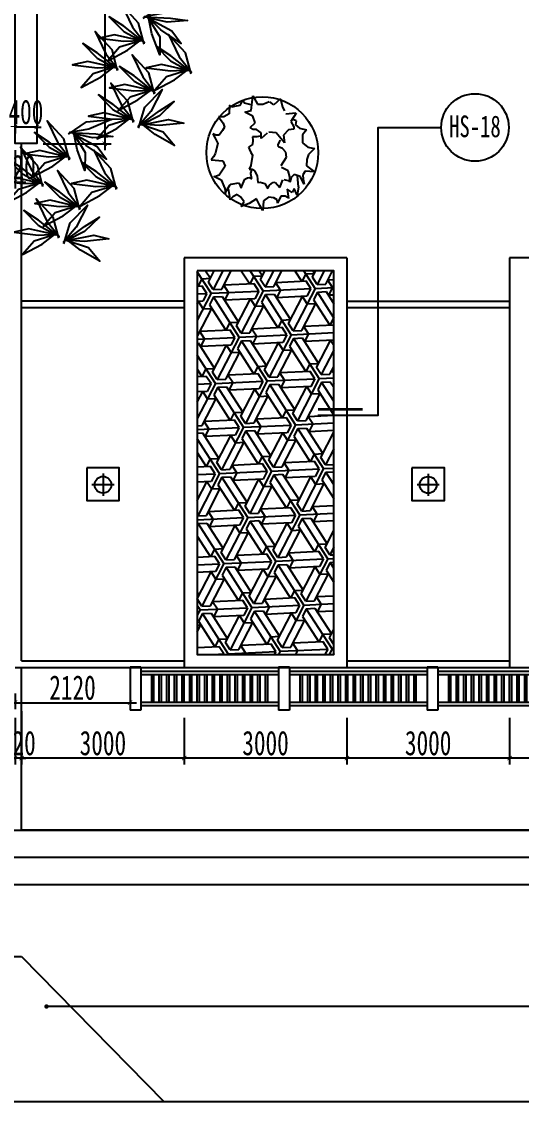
# Model space of a CAD drawing. Extents: x 225307 to 340959, y 27372 to 84205.
# Drawn here: x 254839 to 264059, y 30249 to 50151 of the extents above; entities that cross this region are included whole.
import ezdxf
from ezdxf.enums import TextEntityAlignment as Align

# ---------------------------------------------------------------- set-up
doc = ezdxf.new("R2010")
doc.units = 0
doc.header["$MEASUREMENT"] = 0
doc.linetypes.add('CONTINOUS', pattern=[0])
doc.linetypes.add('DASHED', pattern=[0.75, 0.5, -0.25])
doc.layers.get('0').update_dxf_attribs({"linetype": 'CONTINUOUS'})
doc.layers.get('DEFPOINTS').update_dxf_attribs({"linetype": 'DASHED'})
for name, color, linetype in [('3', 7, 'CONTINUOUS'), ('4', 4, 'CONTINUOUS'), ('A绿-1', 94, 'CONTINUOUS'), ('DIM1', 4, 'CONTINUOUS'), ('JU', 4, 'CONTINUOUS'), ('LAYER4', 4, 'CONTINUOUS'), ('PH', 8, 'CONTINUOUS'), ('TOILET', 133, 'CONTINUOUS'), ('TR', 3, 'CONTINUOUS'), ('TREE', 3, 'CONTINUOUS'), ('区块', 7, 'CONTINUOUS'), ('道路', 3, 'CONTINUOUS')]:
    doc.layers.add(name, color=color, linetype=linetype)
doc.styles.add('DIM_FONT', font='@SimSun.ttf', dxfattribs={"width": 0.8})
doc.styles.add('宋体', font='SimSun.ttf', dxfattribs={"width": 0.7})
doc.dimstyles.new('NORMAL', dxfattribs={"dimtxt": 300, "dimasz": 1, "dimexe": 250, "dimexo": 300, "dimgap": 150, "dimtad": 1, "dimdec": 0, "dimzin": 0, "dimtxsty": 'DIM_FONT', "dimblk": '_DIMX', "dimblk1": 'ARCHTICK', "dimblk2": 'ARCHTICK', "dimcen": 0.09, "dimdle": 20, "dimclrd": 4, "dimclre": 4, "dimclrt": 7, "dimazin": 3, "dimtfac": 1, "dimtdec": 0, "dimtix": 1, "dimtmove": 0, "dimatfit": 3, "dimtolj": 1, "dimtzin": 0})

# ---------------------------------------------------------------- blocks, each defined once
blk = doc.blocks.new('039')
at = {"layer": 'A绿-1', "color": 0}
for p, q in [((-395, 756), (-338, 882)), ((-338, 882), (-256, 786)), ((11, 847), (60, 968)), ((60, 968), (155, 831)), ((372, 746), (518, 880)), ((518, 880), (467, 705)), ((-729, 536), (-710, 740)), ((-704, 746), (-562, 610)), ((-609, 644), (-562, 715)), ((-555, 715), (-480, 685)), ((-480, 685), (-395, 756)), ((-385, 665), (-385, 665)), ((-256, 786), (-101, 756)), ((-101, 756), (11, 847)), ((155, 831), (245, 782)), ((245, 782), (372, 746)), ((467, 705), (533, 644)), ((-1044, 492), (-877, 498)), ((-1044, 492), (-951, 338)), ((-877, 498), (-792, 523)), ((-562, 610), (-442, 644)), ((-442, 644), (-397, 637)), ((-397, 637), (-404, 533)), ((-404, 533), (-319, 411)), ((-404, 533), (-404, 533)), ((552, 584), (495, 472)), ((495, 472), (542, 401)), ((749, 509), (531, 534)), ((533, 644), (618, 634)), ((722, 634), (552, 584)), ((618, 634), (722, 634)), ((749, 509), (909, 451)), ((909, 451), (764, 419)), ((-1020, 195), (-1039, 256)), ((-951, 338), (-1027, 270)), ((-395, 279), (-432, 134)), ((-300, 330), (-395, 279)), ((-319, 411), (-168, 401)), ((-168, 401), (-300, 330)), ((-215, 320), (-243, 330)), ((-149, 269), (-215, 320)), ((-111, 269), (-149, 269)), ((-63, 340), (-111, 269)), ((22, 391), (-63, 340)), ((126, 391), (22, 391)), ((268, 249), (126, 391)), ((401, 371), (306, 249)), ((523, 381), (401, 371)), ((628, 360), (523, 381)), ((542, 401), (628, 360)), ((552, 249), (599, 360)), ((690, 140), (554, 233)), ((839, 363), (752, 283)), ((752, 283), (944, 270)), ((764, 419), (839, 363)), ((927, 265), (884, 215)), ((-1209, -39), (-1029, 22)), ((-1029, 22), (-1010, 124)), ((-1010, 124), (-1020, 195)), ((-425, 97), (-338, -39)), ((571, 22), (571, 63)), ((608, -49), (571, 22)), ((572, 72), (690, 140)), ((884, 215), (869, 127)), ((869, 127), (993, 35)), ((927, 40), (873, -15)), ((993, 35), (927, 40)), ((-1086, -79), (-1209, -39)), ((-1039, -110), (-1096, -231)), ((-982, -110), (-1086, -79)), ((-925, -130), (-982, -110)), ((-916, -262), (-925, -130)), ((-812, -120), (-916, -262)), ((-670, -99), (-812, -120)), ((-812, -120), (-812, -120)), ((-594, -211), (-670, -99)), ((-670, -99), (-670, -99)), ((-547, -160), (-594, -211)), ((-537, -99), (-547, -160)), ((-452, -18), (-537, -99)), ((-338, -39), (-452, -18)), ((-386, -120), (-405, -201)), ((-405, -201), (-338, -211)), ((-386, -49), (-386, -120)), ((-338, -39), (-338, -39)), ((-338, -211), (-253, -231)), ((514, -221), (561, -140)), ((561, -140), (608, -120)), ((665, -99), (608, -49)), ((608, -120), (665, -99)), ((873, -15), (838, -119)), ((838, -119), (896, -231)), ((-1096, -231), (-1162, -262)), ((-1162, -262), (-1067, -333)), ((-1067, -333), (-1067, -444)), ((-253, -231), (-215, -323)), ((-215, -323), (-168, -312)), ((-168, -312), (-102, -292)), ((-102, -292), (-45, -272)), ((-45, -272), (154, -343)), ((154, -343), (220, -394)), ((220, -394), (230, -333)), ((230, -333), (268, -292)), ((305, -373), (239, -343)), ((268, -292), (362, -262)), ((315, -373), (305, -373)), ((419, -373), (315, -373)), ((362, -262), (381, -262)), ((381, -262), (514, -272)), ((381, -414), (419, -373)), ((381, -454), (381, -414)), ((514, -272), (514, -221)), ((970, -319), (826, -361)), ((826, -361), (892, -523)), ((896, -231), (1079, -277)), ((1079, -277), (970, -319)), ((-1067, -495), (-1115, -536)), ((-1115, -536), (-944, -576)), ((-1067, -444), (-1067, -495)), ((-944, -576), (-906, -688)), ((400, -515), (381, -454)), ((523, -596), (400, -515)), ((447, -647), (561, -617)), ((447, -799), (447, -647)), ((561, -617), (523, -596)), ((838, -615), (725, -665)), ((919, -690), (838, -615)), ((892, -523), (919, -690)), ((-906, -688), (-925, -789)), ((-925, -799), (-783, -728)), ((-925, -789), (-925, -799)), ((-783, -728), (-698, -718)), ((-698, -718), (-641, -769)), ((-641, -769), (-566, -850)), ((-566, -850), (-575, -911)), ((-45, -880), (69, -850)), ((69, -850), (220, -1002)), ((457, -830), (447, -799)), ((580, -941), (457, -830)), ((725, -665), (670, -724)), ((670, -724), (698, -819)), ((698, -819), (748, -882)), ((-575, -911), (-613, -972)), ((-613, -972), (-518, -941)), ((-518, -941), (-405, -911)), ((-405, -911), (-215, -1002)), ((-405, -911), (-405, -911)), ((-215, -1002), (-158, -1043)), ((-158, -1043), (-111, -1104)), ((-111, -1104), (-45, -880)), ((220, -1114), (324, -982)), ((220, -1002), (239, -1093)), ((324, -982), (504, -941)), ((504, -941), (608, -951)), ((558, -870), (526, -878)), ((690, -874), (558, -870)), ((608, -951), (580, -941)), ((748, -882), (690, -874)), ((239, -1093), (220, -1114))]:
    blk.add_line(p, q, dxfattribs=at)
at = {"layer": 'A绿-1', "color": 0, "width": 0.8, "flags": 9}
for tag, p in [('XSIZE', (-141, 276)), ('YSIZE', (286, 245)), ('XSIZE', (-357, 9)), ('YSIZE', (251, -352))]:
    blk.add_attdef(tag, p, '', height=0.396, dxfattribs=at)
blk = doc.blocks.new('A$C1B213599')
at = {"layer": 'A绿-1'}
blk.add_blockref('039', (1209, 1114), dxfattribs=at)
blk = doc.blocks.new('A$C7FDB0BB0')
at = {"layer": 'TOILET', "color": 4, "xscale": 0.4, "yscale": 0.4, "zscale": 0.4}
blk.add_blockref('A$C1B213599', (0, 0), dxfattribs=at)
blk = doc.blocks.new('A$C5DEB3F6D')
at = {"layer": 'JU', "color": 3}
blk.add_circle((859, 883), 859, dxfattribs=at)
at = {"layer": 'JU', "color": 3, "xscale": 1.92, "yscale": 1.92, "zscale": 1.92, "rotation": 309}
blk.add_blockref('A$C7FDB0BB0', (-321, 1066), dxfattribs=at)
blk = doc.blocks.new('A$C015F62C0')
at = {"layer": 'TREE', "color": 116}
for points in [[(768, 2361), (957, 2716), (1337, 2972), (1052, 2618), (769, 2393), (1208, 2599), (1510, 2709), (1190, 2506), (837, 2409), (1341, 2406), (1601, 2282), (1151, 2329), (826, 2422), (1196, 2204), (1351, 1912), (1041, 2184), (841, 2425)], [(1008, 1947), (734, 2242), (301, 2392), (668, 2123), (999, 1978), (522, 2064), (202, 2092), (563, 1979), (929, 1975), (443, 1843), (223, 1657), (646, 1818), (937, 1991), (635, 1685), (559, 1364), (790, 1706), (921, 1991)], [(2028, 1874), (1754, 2169), (1321, 2319), (1688, 2050), (2019, 1905), (1542, 1991), (1222, 2020), (1583, 1907), (1949, 1903), (1463, 1770), (1243, 1584), (1666, 1746), (1957, 1918), (1655, 1613), (1580, 1291), (1810, 1633), (1941, 1918)], [(807, 1283), (533, 1578), (100, 1728), (466, 1459), (798, 1314), (320, 1400), (0, 1429), (362, 1316), (728, 1312), (242, 1180), (22, 993), (445, 1155), (735, 1328), (433, 1022), (358, 700), (589, 1043), (720, 1327)], [(1608, 1229), (1334, 1524), (901, 1673), (1267, 1405), (1599, 1259), (1121, 1346), (801, 1374), (1163, 1261), (1529, 1257), (1043, 1125), (823, 939), (1246, 1100), (1536, 1273), (1235, 967), (1159, 646), (1390, 988), (1521, 1273)], [(1645, 535), (1563, 929), (1690, 1369), (1698, 914), (1625, 560), (1831, 999), (1992, 1277), (1875, 917), (1667, 615), (2056, 936), (2335, 1008), (1959, 756), (1650, 619), (2074, 689), (2380, 564), (1968, 574), (1660, 631)], [(1511, 583), (1236, 878), (803, 1028), (1170, 759), (1502, 614), (1024, 700), (704, 729), (1066, 616), (1432, 612), (945, 479), (726, 293), (1149, 455), (1439, 627), (1137, 322), (1062, 0), (1292, 342), (1423, 627)]]:
    blk.add_lwpolyline(points, dxfattribs=at)
blk = doc.blocks.new('_ARCHTICK')
at = {"color": 0, "linetype": 'BYBLOCK', "const_width": 0.15}
blk.add_lwpolyline([(-0.5, -0.5), (0.5, 0.5)], dxfattribs=at)
blk = doc.blocks.new('*D48')
at = {"color": 8, "linetype": 'BYBLOCK'}
for p, q in [((254719, 47781), (254719, 47073)), ((254839, 47781), (254839, 47073)), ((254719, 47193), (254639, 47193)), ((254719, 47193), (254839, 47193)), ((254839, 47193), (254919, 47193))]:
    blk.add_line(p, q, dxfattribs=at)
at = {"layer": 'DEFPOINTS', "color": 0, "linetype": 'BYBLOCK'}
for p in [(254719, 47901), (254839, 47901, -2487), (254839, 47193)]:
    blk.add_point(p, dxfattribs=at)
at = {"color": 8, "linetype": 'BYBLOCK', "xscale": 80, "yscale": 80, "zscale": 80}
blk.add_blockref('_ARCHTICK', (254719, 47193), dxfattribs=at)
at = {"color": 8, "linetype": 'BYBLOCK', "xscale": 80, "yscale": 80, "zscale": 80, "rotation": 180}
blk.add_blockref('_ARCHTICK', (254839, 47193), dxfattribs=at)
at = {"color": 4, "linetype": 'BYBLOCK', "insert": (254779, 47468), "char_height": 450, "attachment_point": 5, "style": '宋体'}
blk.add_mtext('\\A1;120', dxfattribs=at)
blk = doc.blocks.new('_DIMX')
blk.add_line((-150, 0), (150, 0))
at = {"const_width": 50}
blk.add_lwpolyline([(-70, -70), (70, 70)], dxfattribs=at)
blk = doc.blocks.new('*D63')
at = {"color": 8, "linetype": 'BYBLOCK'}
for p, q in [((254719, 37769), (254719, 37478)), ((256840, 37769), (256840, 37478)), ((254599, 37598), (256960, 37598))]:
    blk.add_line(p, q, dxfattribs=at)
at = {"layer": 'DEFPOINTS', "color": 0, "linetype": 'BYBLOCK'}
for p in [(254719, 37889, 8881), (256840, 37889, 8846), (256840, 37598)]:
    blk.add_point(p, dxfattribs=at)
at = {"color": 8, "linetype": 'BYBLOCK', "xscale": 80, "yscale": 80, "zscale": 80, "rotation": 180}
blk.add_blockref('_ARCHTICK', (254719, 37598), dxfattribs=at)
at = {"color": 8, "linetype": 'BYBLOCK', "xscale": 80, "yscale": 80, "zscale": 80}
blk.add_blockref('_ARCHTICK', (256840, 37598), dxfattribs=at)
at = {"color": 4, "linetype": 'BYBLOCK', "insert": (255779, 37873), "char_height": 450, "attachment_point": 5, "style": '宋体'}
blk.add_mtext('\\A1;2120', dxfattribs=at)
blk = doc.blocks.new('A$C434820D8')
at = {"layer": 'PH', "color": 2, "linetype": 'CONTINOUS', "const_width": 10}
blk.add_lwpolyline([(5, 10, 1), (15, 10, 1)], format="xyb", close=True, dxfattribs=at)
blk = doc.blocks.new('*D79')
at = {"color": 8, "linetype": 'BYBLOCK'}
for p, q in [((260839, 37316), (260839, 36456)), ((263839, 37316), (263839, 36456)), ((263959, 36576), (260719, 36576))]:
    blk.add_line(p, q, dxfattribs=at)
at = {"layer": 'DEFPOINTS', "color": 0, "linetype": 'BYBLOCK'}
for p in [(260839, 37436, -948), (263839, 37436, -948), (260839, 36576)]:
    blk.add_point(p, dxfattribs=at)
at = {"color": 8, "linetype": 'BYBLOCK', "xscale": 80, "yscale": 80, "zscale": 80, "rotation": 180}
blk.add_blockref('_ARCHTICK', (260839, 36576), dxfattribs=at)
at = {"color": 8, "linetype": 'BYBLOCK', "xscale": 80, "yscale": 80, "zscale": 80}
blk.add_blockref('_ARCHTICK', (263839, 36576), dxfattribs=at)
at = {"color": 4, "linetype": 'BYBLOCK', "insert": (262339, 36851), "char_height": 450, "attachment_point": 5, "style": '宋体'}
blk.add_mtext('\\A1;3000', dxfattribs=at)
blk = doc.blocks.new('*D80')
at = {"color": 8, "linetype": 'BYBLOCK'}
for p, q in [((257839, 37316), (257839, 36456)), ((260839, 37316), (260839, 36456)), ((260959, 36576), (257719, 36576))]:
    blk.add_line(p, q, dxfattribs=at)
at = {"layer": 'DEFPOINTS', "color": 0, "linetype": 'BYBLOCK'}
for p in [(257839, 37436, -948), (260839, 37436, -948), (257839, 36576)]:
    blk.add_point(p, dxfattribs=at)
at = {"color": 8, "linetype": 'BYBLOCK', "xscale": 80, "yscale": 80, "zscale": 80, "rotation": 180}
blk.add_blockref('_ARCHTICK', (257839, 36576), dxfattribs=at)
at = {"color": 8, "linetype": 'BYBLOCK', "xscale": 80, "yscale": 80, "zscale": 80}
blk.add_blockref('_ARCHTICK', (260839, 36576), dxfattribs=at)
at = {"color": 4, "linetype": 'BYBLOCK', "insert": (259339, 36851), "char_height": 450, "attachment_point": 5, "style": '宋体'}
blk.add_mtext('\\A1;3000', dxfattribs=at)
blk = doc.blocks.new('*D81')
at = {"color": 8, "linetype": 'BYBLOCK'}
for p, q in [((263839, 37316), (263839, 36456)), ((266839, 37316), (266839, 36456)), ((266959, 36576), (263719, 36576))]:
    blk.add_line(p, q, dxfattribs=at)
at = {"layer": 'DEFPOINTS', "color": 0, "linetype": 'BYBLOCK'}
for p in [(263839, 37436, -948), (266839, 37436, -948), (263839, 36576)]:
    blk.add_point(p, dxfattribs=at)
at = {"color": 8, "linetype": 'BYBLOCK', "xscale": 80, "yscale": 80, "zscale": 80, "rotation": 180}
blk.add_blockref('_ARCHTICK', (263839, 36576), dxfattribs=at)
at = {"color": 8, "linetype": 'BYBLOCK', "xscale": 80, "yscale": 80, "zscale": 80}
blk.add_blockref('_ARCHTICK', (266839, 36576), dxfattribs=at)
at = {"color": 4, "linetype": 'BYBLOCK', "insert": (265339, 36851), "char_height": 450, "attachment_point": 5, "style": '宋体'}
blk.add_mtext('\\A1;3000', dxfattribs=at)
blk = doc.blocks.new('*D82')
at = {"color": 8, "linetype": 'BYBLOCK'}
for p, q in [((254839, 37439), (254839, 36456)), ((257839, 37316), (257839, 36456)), ((257959, 36576), (254719, 36576))]:
    blk.add_line(p, q, dxfattribs=at)
at = {"layer": 'DEFPOINTS', "color": 0, "linetype": 'BYBLOCK'}
for p in [(254839, 37559), (257839, 37436, -948), (254839, 36576)]:
    blk.add_point(p, dxfattribs=at)
at = {"color": 8, "linetype": 'BYBLOCK', "xscale": 80, "yscale": 80, "zscale": 80, "rotation": 180}
blk.add_blockref('_ARCHTICK', (254839, 36576), dxfattribs=at)
at = {"color": 8, "linetype": 'BYBLOCK', "xscale": 80, "yscale": 80, "zscale": 80}
blk.add_blockref('_ARCHTICK', (257839, 36576), dxfattribs=at)
at = {"color": 4, "linetype": 'BYBLOCK', "insert": (256339, 36851), "char_height": 450, "attachment_point": 5, "style": '宋体'}
blk.add_mtext('\\A1;3000', dxfattribs=at)
blk = doc.blocks.new('A$C01037E39')
at = {"layer": 'TR'}
for p, q in [((0, 0), (0, 800)), ((0, 800), (200, 800)), ((200, 0), (200, 800)), ((2740, 0), (2740, 800)), ((2740, 800), (2940, 800)), ((2940, 0), (2940, 800)), ((200, 715), (2740, 715)), ((200, 655), (2740, 655)), ((400, 655), (400, 145)), ((440, 655), (440, 145)), ((540, 655), (540, 145)), ((580, 655), (580, 145)), ((680, 655), (680, 145)), ((720, 655), (720, 145)), ((820, 655), (820, 145)), ((860, 655), (860, 145)), ((960, 655), (960, 145)), ((1000, 655), (1000, 145)), ((1100, 655), (1100, 145)), ((1140, 655), (1140, 145)), ((1240, 655), (1240, 145)), ((1280, 655), (1280, 145)), ((1380, 655), (1380, 145)), ((1420, 655), (1420, 145)), ((1520, 655), (1520, 145)), ((1560, 655), (1560, 145)), ((1660, 655), (1660, 145)), ((1700, 655), (1700, 145)), ((1800, 655), (1800, 145)), ((1840, 655), (1840, 145)), ((1940, 655), (1940, 145)), ((1980, 655), (1980, 145)), ((2080, 655), (2080, 145)), ((2120, 655), (2120, 145)), ((2220, 655), (2220, 145)), ((2260, 655), (2260, 145)), ((2360, 655), (2360, 145)), ((2400, 655), (2400, 145)), ((2500, 655), (2500, 145)), ((2540, 655), (2540, 145)), ((200, 0), (0, 0)), ((200, 145), (2740, 145)), ((200, 85), (2740, 85)), ((2940, 0), (2740, 0))]:
    blk.add_line(p, q, dxfattribs=at)
blk = doc.blocks.new('A$C005D1021')
at = {"layer": '区块', "rotation": 180}
blk.add_blockref('A$C01037E39', (2940, 800), dxfattribs=at)
blk = doc.blocks.new('*D83')
at = {"color": 8, "linetype": 'BYBLOCK'}
for p, q in [((254839, 37439), (254839, 36456)), ((254719, 37319), (254719, 36456)), ((254719, 36576), (254639, 36576)), ((254839, 36576), (254719, 36576)), ((254839, 36576), (254919, 36576))]:
    blk.add_line(p, q, dxfattribs=at)
at = {"layer": 'DEFPOINTS', "color": 0, "linetype": 'BYBLOCK'}
for p in [(254719, 37439), (254839, 37559), (254719, 36576)]:
    blk.add_point(p, dxfattribs=at)
at = {"color": 8, "linetype": 'BYBLOCK', "xscale": 80, "yscale": 80, "zscale": 80}
blk.add_blockref('_ARCHTICK', (254719, 36576), dxfattribs=at)
at = {"color": 8, "linetype": 'BYBLOCK', "xscale": 80, "yscale": 80, "zscale": 80, "rotation": 180}
blk.add_blockref('_ARCHTICK', (254839, 36576), dxfattribs=at)
at = {"color": 4, "linetype": 'BYBLOCK', "insert": (254779, 36851), "char_height": 450, "attachment_point": 5, "style": '宋体'}
blk.add_mtext('\\A1;120', dxfattribs=at)
blk = doc.blocks.new('A$C01B515A7')
at = {"layer": '3', "color": 8}
for p, q in [((204, 409, 17315), (204, 0, 17315)), ((409, 204, 17315), (0, 204, 17315))]:
    blk.add_line(p, q, dxfattribs=at)
blk.add_circle((204, 204, 17315), 154, dxfattribs=at)
blk = doc.blocks.new('*D135')
at = {"color": 8, "linetype": 'BYBLOCK'}
for p, q in [((255239, 65901), (256493, 65901)), ((256373, 66021), (256373, 47781)), ((255239, 47901), (256493, 47901))]:
    blk.add_line(p, q, dxfattribs=at)
at = {"layer": 'DEFPOINTS', "color": 0, "linetype": 'BYBLOCK'}
for p in [(255119, 65901), (255119, 47901), (256373, 47901)]:
    blk.add_point(p, dxfattribs=at)
at = {"color": 8, "linetype": 'BYBLOCK', "xscale": 80, "yscale": 80, "zscale": 80}
for p, rotation in [((256373, 65901), 90), ((256373, 47901), 270)]:
    blk.add_blockref('_ARCHTICK', p, dxfattribs=dict(at, rotation=rotation))
at = {"color": 4, "linetype": 'BYBLOCK', "insert": (256098, 56901), "char_height": 450, "attachment_point": 5, "rotation": 90, "style": '宋体'}
blk.add_mtext('\\A1;18000', dxfattribs=at)
blk = doc.blocks.new('*D137')
at = {"color": 8, "linetype": 'BYBLOCK'}
for p, q in [((254719, 48703), (254719, 48088)), ((255119, 48703), (255119, 48088)), ((254719, 48208), (254639, 48208)), ((255119, 48208), (254719, 48208)), ((255119, 48208), (255199, 48208))]:
    blk.add_line(p, q, dxfattribs=at)
at = {"layer": 'DEFPOINTS', "color": 0, "linetype": 'BYBLOCK'}
for p in [(254719, 48823), (255119, 48823), (254719, 48208)]:
    blk.add_point(p, dxfattribs=at)
at = {"color": 8, "linetype": 'BYBLOCK', "xscale": 80, "yscale": 80, "zscale": 80}
blk.add_blockref('_ARCHTICK', (254719, 48208), dxfattribs=at)
at = {"color": 8, "linetype": 'BYBLOCK', "xscale": 80, "yscale": 80, "zscale": 80, "rotation": 180}
blk.add_blockref('_ARCHTICK', (255119, 48208), dxfattribs=at)
at = {"color": 4, "linetype": 'BYBLOCK', "insert": (254919, 48483), "char_height": 450, "attachment_point": 5, "style": '宋体'}
blk.add_mtext('\\A1;400', dxfattribs=at)

msp = doc.modelspace()

# ---------------------------------------------------------------- hatches: boundary and pattern name
at = {"layer": 'LAYER4'}
h = msp.add_hatch(dxfattribs=at)
h.set_pattern_fill('ESCHER', color=251, scale=800, angle=-57.28812, style=0)
h.set_pattern_definition([(2.71188, (-1851773.85, 1081305.6), (-518.7982, 807.7428), [880, -80]), (122.71188, (-1851773.85, 1081305.6), (-440.1267, -853.16382), [880, -80]), (242.71188, (-1851773.85, 1081305.6), (518.7982, -807.7428), [880, -80]), (2.71188, (-1851730.6, 1081238.26), (-518.7982, 807.7428), [160, -800]), (242.71188, (-1851730.6, 1081238.26), (518.7982, -807.7428), [160, -800]), (2.71188, (-1851737.2, 1081376.7), (-518.7982, 807.7428), [160, -800]), (122.71188, (-1851737.2, 1081376.7), (-440.1267, -853.16382), [160, -800]), (242.71188, (-1851853.8, 1081301.8), (518.7982, -807.7428), [160, -800]), (122.71188, (-1851853.8, 1081301.8), (-440.1267, -853.16382), [160, -800]), (2.71188, (-1851946.8, 1081574.8), (-518.7982, 807.7428), [160, -800]), (242.71188, (-1851946.8, 1081574.8), (518.7982, -807.7428), [160, -800]), (2.71188, (-1851920.6, 1081021.2), (-518.7982, 807.7428), [160, -800]), (122.71188, (-1851920.6, 1081021.2), (-440.1267, -853.16382), [160, -800]), (242.71188, (-1851454.2, 1081320.7), (518.7982, -807.7428), [160, -800]), (122.71188, (-1851454.2, 1081320.7), (-440.1267, -853.16382), [160, -800]), (302.71188, (-1851570.8, 1081245.8), (440.1267, 853.16382), [560, -400]), (302.71188, (-1851804, 1081096.1), (440.1267, 853.16382), [560, -400]), (62.71188, (-1851577.36, 1081384.2), (-518.7982, 807.7428), [560, -400]), (62.71188, (-1851823.64, 1081511.3), (-518.7982, 807.7428), [560, -400]), (182.71188, (-1851940.2, 1081436.4), (-440.1267, -853.16382), [560, -400]), (182.71188, (-1851927.1, 1081159.6), (-440.1267, -853.16382), [560, -400])])
h.paths.add_polyline_path([(260599.4, 45557.9), (258079.4, 45558), (258079.4, 38485.7), (260599.4, 38485.8)])

# ---------------------------------------------------------------- linework, layer by layer
at = {"layer": '3', "color": 1, "elevation": -7947}
msp.add_lwpolyline([(260304.6, 42894.3), (261417.9, 42894.3), (261417.9, 48198.5), (262578.9, 48198.5)], dxfattribs=at)
at = {"layer": '3', "color": 1, "const_width": 50, "elevation": -2671}
msp.add_lwpolyline([(261129.5, 43005.5), (260304.9, 43005.5), (260304.9, 43005.5)], dxfattribs=at)
at = {"layer": 'DIM1', "color": 1, "linetype": 'CONTINUOUS'}
msp.add_circle((263202, 48199.6, -7947), 623, dxfattribs=at)
at = {"layer": 'JU', "color": 3, "elevation": 9367.6}
for points in [[(256041.8, 41924), (256041.6, 41324), (256641.6, 41323.8), (256641.8, 41923.8), (256041.8, 41924)], [(262039.4, 41923.8), (262039.2, 41323.8), (262639.2, 41323.6), (262639.4, 41923.6), (262039.4, 41923.8)]]:
    msp.add_lwpolyline(points, dxfattribs=at)
at = {"layer": 'LAYER4', "color": 8, "elevation": 9218.8}
msp.add_lwpolyline([(258079.4, 45558), (258079.4, 38485.7), (260599.4, 38485.8), (260599.4, 45557.9)], close=True, dxfattribs=at)
at = {"layer": 'PH', "color": 4}
for p, q in [((254839.4, 38369.2, 934.2), (254839.1, 47901.2, -10433.6)), ((257839.4, 45797.7, 9367.6), (257839.4, 38245.7, -14.3)), ((260839.4, 45797.7, 9367.6), (257839.4, 45797.7, 9367.6)), ((260839.4, 45797.7, 9367.6), (260839.4, 38245.7, -14.3)), ((263839.4, 45797.8, 9367.6), (263839.4, 38245.8, -14.3)), ((266839.4, 45797.8, 9367.6), (263839.4, 45797.8, 9367.6)), ((257839.4, 44998.7, 11425.2), (254839.4, 44998.7, 934.2)), ((260839.4, 44998.7, 9367.6), (263839.4, 44998.8, 9367.6)), ((254844.2, 44879.2, 9367.6), (257839.4, 44878.7, 9367.6)), ((260839.4, 44878.7, 9367.6), (263839.4, 44878.8, 9367.6)), ((254719.1, 38248.9, 934.2), (269959.4, 38248.9, 934.2)), ((254839.4, 38369.2, 934.2), (257839.4, 38369.2, 934.2)), ((260839.4, 38369.2, 934.2), (263839.4, 38369.3, 934.2)), ((226458.8, 35248.9, 934.2), (274792.8, 35248.9, 934.2)), ((226458.8, 30248.9, 934.2), (274792.8, 30248.9, 934.2))]:
    msp.add_line(p, q, dxfattribs=at)
at = {"layer": 'PH', "color": 8}
for p, q in [((226458.8, 34748.9, 934.2), (274792.8, 34748.9, 934.2)), ((226458.8, 34248.9, 934.2), (274792.8, 34248.9, 934.2)), ((242519, 32921.7, 934.2), (254839.4, 32921.7, 934.2)), ((254839.4, 32921.7, 934.2), (257465.5, 30248.9, 934.2))]:
    msp.add_line(p, q, dxfattribs=at)
at = {"layer": 'PH', "color": 4, "elevation": -7947}
msp.add_lwpolyline([(255119.1, 65900.9), (255119.1, 47901.2), (254718.9, 47901.2), (254718.9, 65900.9), (255119.1, 65900.9)], dxfattribs=at)
at = {"layer": 'PH', "color": 8, "elevation": 934.2}
msp.add_lwpolyline([(254839.4, 38248.9), (274792.8, 38248.9), (274792.8, 35248.9), (254839.4, 35248.9)], close=True, dxfattribs=at)
at = {"layer": 'PH', "color": 8, "elevation": -7947}
msp.add_lwpolyline([(255294.8, 32006), (283714.5, 32006)], dxfattribs=at)

# ---------------------------------------------------------------- block references
at = {"layer": '3', "color": 1}
for p in [(256137.2, 41410, -7947), (262134.8, 41407.9, -7947)]:
    msp.add_blockref('A$C01B515A7', p, dxfattribs=at)
at = {"layer": '3', "color": 1, "xscale": 4, "yscale": 4, "zscale": 4}
msp.add_blockref('A$C434820D8', (255259, 31958.5, 8139.4), dxfattribs=at)
at = {"layer": '4'}
for p in [(256839.9, 37457.5, 898.9), (259579.9, 37457.5, 898.9), (262319.9, 37457.5, 898.9)]:
    msp.add_blockref('A$C005D1021', p, dxfattribs=at)
at = {"layer": 'JU', "color": 8, "rotation": 331.9113986312665}
for p in [(255294.4, 48489.4, 4067.6), (253916.6, 46356.3, 4067.6)]:
    msp.add_blockref('A$C015F62C0', p, dxfattribs=at)
at = {"layer": 'JU', "color": 8, "xscale": 1.2, "yscale": 1.2, "zscale": 1.2, "rotation": 331.9113986312665}
for p in [(257871.5, 47285.9, 4067.6), (263915.4, 47284.8, 4067.6)]:
    msp.add_blockref('A$C5DEB3F6D', p, dxfattribs=at)

# ---------------------------------------------------------------- texts
at = {"layer": 'DIM1', "linetype": 'CONTINUOUS', "style": '宋体', "width": 0.7}
msp.add_text('HS-18', height=400, dxfattribs=at).set_placement((263201.6, 48020.7), align=Align.CENTER)

# ---------------------------------------------------------------- dimensions: what is measured, and where the dimension line sits
at = {"layer": '道路', "color": 8}
dim = msp.add_linear_dim(base=(256373.2, 47901.2, -7947), p1=(255119.1, 65900.9, -7947), p2=(255119.1, 47901.2, -7947), angle=90, dimstyle='NORMAL', override={"dimtxt": 450, "dimasz": 80, "dimexe": 120, "dimexo": 120, "dimgap": 50, "dimtxsty": '宋体', "dimsah": 1, "dimdle": 120, "dimclrd": 8, "dimclre": 8, "dimclrt": 4}, dxfattribs=at)
dim.commit()
dim.dimension.update_dxf_attribs({"geometry": '*D135', "text_midpoint": (256098.2, 56901, -7947)})
for base, p1, p2, picture, middle in [((254718.9, 48207.5, -7947), (255119.1, 48823.1, -7947), (254718.9, 48823.1, -7947), '*D137', (254919, 48482.5, -7947)), ((254839.1, 47192.5, -7947), (254718.9, 47901.2, -7947), (254839.1, 47901.2, -10433.6), '*D48', (254779, 47467.5, -7947)), ((254719.1, 36576, 934.2), (254839.4, 37559.4, 934.2), (254719.1, 37439.1, 934.2), '*D83', (254779.3, 36851, 934.2)), ((254839.4, 36576, 934.2), (257839.4, 37435.9, -14.3), (254839.4, 37559.4, 934.2), '*D82', (256339.4, 36851, 934.2)), ((257839.4, 36576, 934.2), (260839.4, 37436, -14.3), (257839.4, 37435.9, -14.3), '*D80', (259339.4, 36851, 934.2)), ((260839.4, 36576, 934.2), (263839.4, 37436, -14.3), (260839.4, 37436, -14.3), '*D79', (262339.4, 36851, 934.2)), ((263839.4, 36576, 934.2), (266839.4, 37436, -14.3), (263839.4, 37436, -14.3), '*D81', (265339.4, 36851, 934.2))]:
    dim = msp.add_linear_dim(base=base, p1=p1, p2=p2, dimstyle='NORMAL', override={"dimtxt": 450, "dimasz": 80, "dimexe": 120, "dimexo": 120, "dimgap": 50, "dimtxsty": '宋体', "dimsah": 1, "dimdle": 120, "dimclrd": 8, "dimclre": 8, "dimclrt": 4}, dxfattribs=at)
    dim.commit()
    dim.dimension.update_dxf_attribs({"geometry": picture, "text_midpoint": middle})
dim = msp.add_aligned_dim(p1=(254719.1, 37888.7, 934.2), p2=(256839.9, 37888.7, 898.9), distance=-290.3, text='2120', dimstyle='NORMAL', override={"dimtxt": 450, "dimasz": 80, "dimexe": 120, "dimexo": 120, "dimgap": 50, "dimtxsty": '宋体', "dimsah": 1, "dimdle": 120, "dimclrd": 8, "dimclre": 8, "dimclrt": 4}, dxfattribs=at)
dim.commit()
dim.dimension.update_dxf_attribs({"geometry": '*D63', "text_midpoint": (255779.5, 37873.3, -7947)})

doc.saveas('drawing.dxf')
